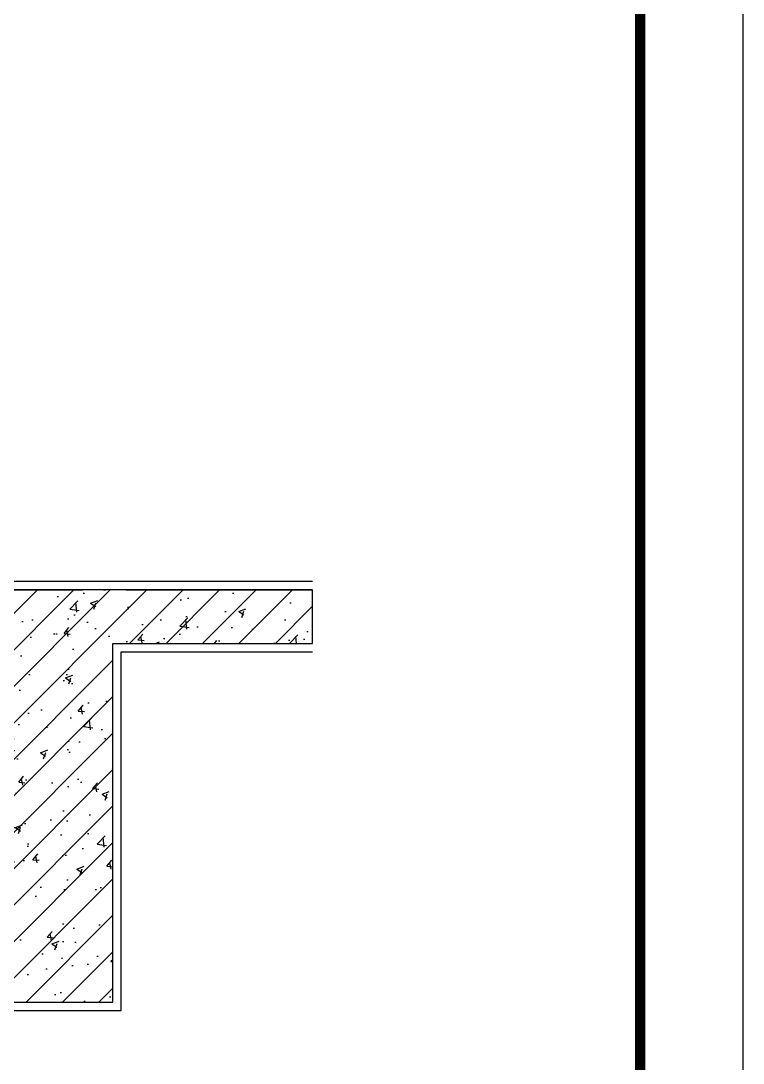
# Model space of a CAD drawing. Extents: x 6843040 to 15500510, y -6507076 to -4940511.
# Drawn here: x 7664399 to 7666151, y -6170192 to -6167665 of the extents above; entities that cross this region are included whole.
import ezdxf

# ---------------------------------------------------------------- set-up
doc = ezdxf.new("R2010")
doc.units = 0
doc.header["$LTSCALE"] = 1000
doc.header["$MEASUREMENT"] = 0
doc.linetypes.add('DOTE', pattern=[2.42, 2, -0.2, 0.02, -0.2])
for name, color, linetype in [('DOTE', 8, 'DOTE'), ('E_LINE_1', 1, 'Continuous'), ('PUB_HATCH', 8, 'Continuous'), ('PUB_TITLE', 4, 'Continuous'), ('批荡层', 213, 'Continuous')]:
    doc.layers.add(name, color=color, linetype=linetype)

msp = doc.modelspace()

# ---------------------------------------------------------------- hatches: boundary and pattern name
at = {"layer": 'PUB_HATCH'}
h = msp.add_hatch(dxfattribs=at)
h.set_pattern_fill('钢筋混凝土', color=256, scale=25, style=0)
h.set_pattern_definition([(45, (0, 0), (-44.19417382, 44.19417382), []), (50, (0, 0), (179.3150457, -15.6880337), [18.75, -206.25]), (355, (0, 0), (-34.6878334, 188.0480334), [15, -165]), (100.4514, (14.94, -1.3), (144.6273454, 172.3598855), [15.9350475, -175.285528]), (46.1842, (0, 50), (266.810262, -41.3797536), [28.125, -309.375]), (96.6356, (22.23, 46.55), (233.6656764, 243.529468), [23.902572, -262.92825]), (351.1842, (0, 50), (233.665486, 243.52965), [22.5, -247.5]), (21, (25, 37.5), (149.226763, -100.6547227), [18.75, -206.25]), (326, (25, 37.5), (60.828833, 181.2875113), [15, -165]), (71.4514, (37.44, 29.11), (210.055657, 80.6326242), [15.9350475, -175.285528]), (37.5, (0, 0), (3.03996383, 83.22346346), [0, -163, 0, -167.5, 0, -165.625]), (7.5, (0, 0), (65.7673844, 98.602928), [0, -95.5, 0, -159.25, 0, -63.125]), (327.5, (-55.75, 0), (133.45560904, -5.63871793), [0, -62.5, 0, -195, 0, -258.75]), (317.5, (-80.75, 0), (145.7965423, 25.0262456), [0, -81.25, 0, -129.5, 0, -183.75])])
h.paths.add_polyline_path([(7663122.1, -6169044.6), (7662922.1, -6169044.6), (7662922.1, -6170044.6), (7663222.1, -6170044.6), (7663222.1, -6169174.6), (7664222.1, -6169174.6), (7664222.1, -6170044.6), (7664622.1, -6170044.6), (7664622.1, -6169174.6), (7665106.1, -6169174.6), (7665106.1, -6169044.6), (7664222.1, -6169044.6), (7663222.1, -6169044.6)])

# ---------------------------------------------------------------- linework, layer by layer
at = {"layer": 'DOTE', "linetype": 'DOTE', "ltscale": 0.25}
msp.add_lwpolyline([(7661629, -6169044.6), (7665106.1, -6169044.6)], dxfattribs=at)
at = {"layer": 'E_LINE_1'}
msp.add_lwpolyline([(7663122.1, -6169044.6), (7663122.1, -6169044.6), (7662922.1, -6169044.6), (7662922.1, -6170044.6), (7663222.1, -6170044.6), (7663222.1, -6169174.6), (7664222.1, -6169174.6), (7664222.1, -6170044.6), (7664622.1, -6170044.6), (7664622.1, -6169174.6), (7665106.1, -6169174.6), (7665106.1, -6169044.6), (7664222.1, -6169044.6), (7664222.1, -6169044.6), (7663222.1, -6169044.6), (7663222.1, -6169044.6), (7663122.1, -6169044.6)], dxfattribs=at)
at = {"layer": 'PUB_TITLE'}
msp.add_lwpolyline([(7645126, -6183597.4), (7666151, -6183597.4), (7666151, -6146447.4), (7645126, -6146447.4)], close=True, dxfattribs=at)
at = {"layer": 'PUB_TITLE', "const_width": 25}
msp.add_lwpolyline([(7645376, -6183347.4), (7665901, -6183347.4), (7665901, -6147072.4), (7645376, -6147072.4)], close=True, dxfattribs=at)
at = {"layer": '批荡层'}
for points in [[(7665106.1, -6169024.6), (7664222.1, -6169024.6), (7662942.1, -6169024.6), (7662942.1, -6161564.6), (7663042.1, -6161564.6)], [(7662942.1, -6170064.6), (7663242.1, -6170064.6), (7663242.1, -6169194.6), (7664202.1, -6169194.6), (7664202.1, -6170064.6), (7664642.1, -6170064.6), (7664642.1, -6169194.6), (7665106.1, -6169194.6)]]:
    msp.add_lwpolyline(points, dxfattribs=at)

doc.saveas('drawing.dxf')
